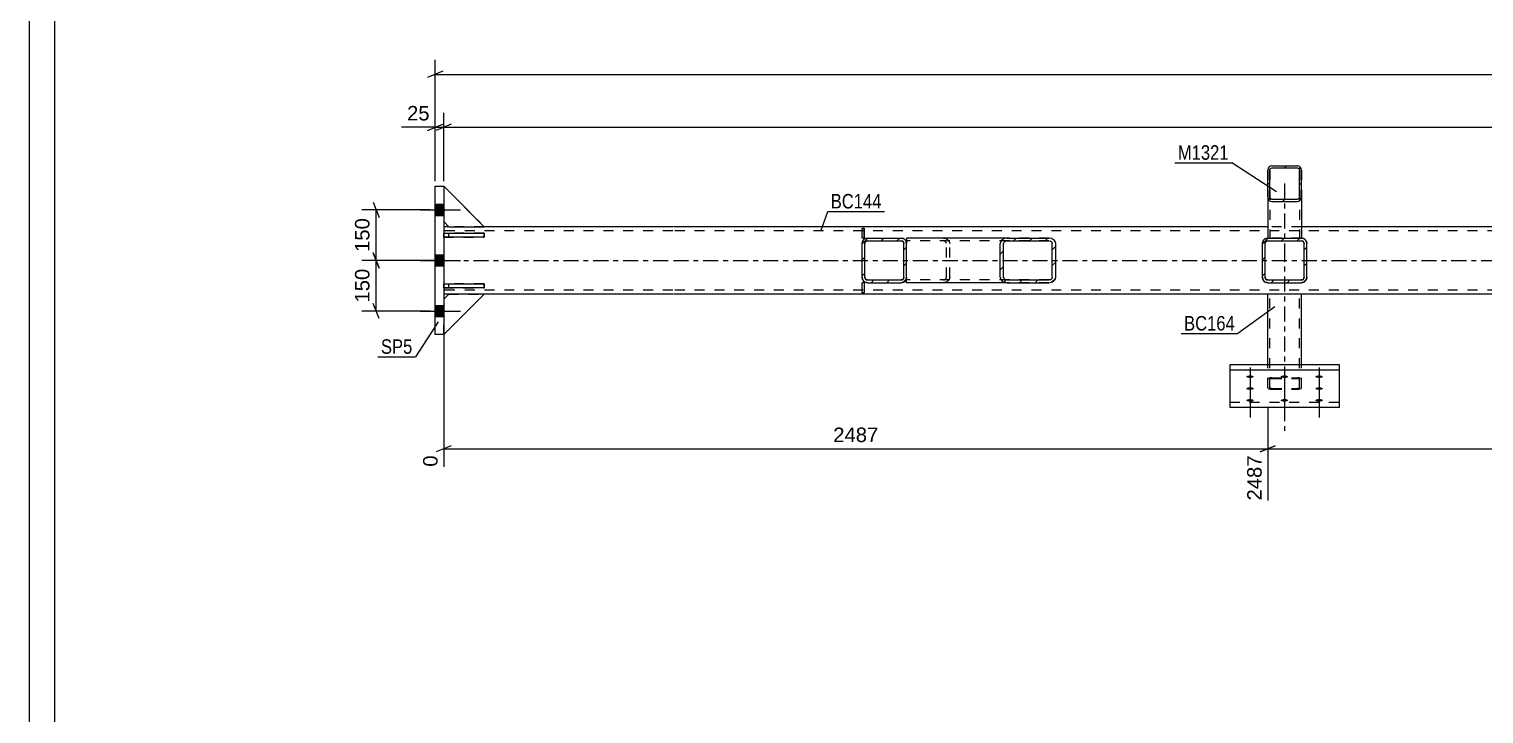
# Model space of a CAD drawing. Header units: millimetres. Extents: x -106 to 1083, y -547 to 294.
# Drawn here: x -106 to 181.8, y -392.5 to -257.1 of the extents above; entities that cross this region are included whole.
import ezdxf

# ---------------------------------------------------------------- set-up
doc = ezdxf.new("R2010")
doc.units = ezdxf.units.MM
doc.linetypes.add('DXK_LINE_DOT2', pattern=[3.9198, 1.9599, -1.9599])
doc.linetypes.add('DXK_LINE_DOT3', pattern=[5.9187, 2.979, -0.9799, 0.9799, -0.9799])
doc.styles.add('Arial', font='ARIAL.TTF', dxfattribs={"height": 0.2})
doc.styles.add('Arial Narrow', font='ARIALN.TTF', dxfattribs={"height": 0.2})

# ---------------------------------------------------------------- blocks, each defined once
blk = doc.blocks.new('Unknown-761556658-1163')
at = {"color": 5, "linetype": 'Continuous'}
for p, q in [((-106, 294.38), (-106, -546.62)), ((-101, 289.38), (-101, -541.62))]:
    blk.add_line(p, q, dxfattribs=at)
blk = doc.blocks.new('Bolt-761556658-5633 - 5484')
at = {"linetype": 'Continuous'}
for points in [[(-24, -293.97), (-24, -291.77), (-25.67, -291.77), (-25.67, -293.97)], [(-24, -293.97), (-24, -291.77), (-25.67, -291.77), (-25.67, -293.97)], [(-24, -293.97), (-24, -291.77), (-25.67, -291.77), (-25.67, -293.97)], [(-24, -293.97), (-24, -291.77), (-25.67, -291.77), (-25.67, -293.97)], [(-24, -303.97), (-24, -301.77), (-25.67, -301.77), (-25.67, -303.97)], [(-24, -303.97), (-24, -301.77), (-25.67, -301.77), (-25.67, -303.97)], [(-24, -313.97), (-24, -311.77), (-25.67, -311.77), (-25.67, -313.97)], [(-24, -313.97), (-24, -311.77), (-25.67, -311.77), (-25.67, -313.97)], [(-24, -313.97), (-24, -311.77), (-25.67, -311.77), (-25.67, -313.97)], [(-24, -313.97), (-24, -311.77), (-25.67, -311.77), (-25.67, -313.97)]]:
    blk.add_hatch(color=1, dxfattribs=at).paths.add_polyline_path(points)
at = {"color": 1, "linetype": 'Continuous'}
for p, q in [((-28.6, -292.87), (-20.67, -292.87)), ((-28.6, -292.87), (-20.67, -292.87)), ((-28.6, -292.87), (-20.67, -292.87)), ((-28.6, -292.87), (-20.67, -292.87)), ((-25.67, -291.77), (-24, -291.77)), ((-25.67, -291.77), (-24, -291.77)), ((-25.67, -291.77), (-24, -291.77)), ((-25.67, -291.77), (-24, -291.77)), ((-25.67, -293.97), (-24, -293.97)), ((-25.67, -293.97), (-24, -293.97)), ((-25.67, -293.97), (-24, -293.97)), ((-25.67, -293.97), (-24, -293.97)), ((-25.67, -301.77), (-24, -301.77)), ((-25.67, -301.77), (-24, -301.77)), ((-28.6, -302.87), (-20.67, -302.87)), ((-28.6, -302.87), (-20.67, -302.87)), ((-25.67, -303.97), (-24, -303.97)), ((-25.67, -303.97), (-24, -303.97)), ((-28.6, -312.87), (-20.67, -312.87)), ((-28.6, -312.87), (-20.67, -312.87)), ((-28.6, -312.87), (-20.67, -312.87)), ((-28.6, -312.87), (-20.67, -312.87)), ((-25.67, -311.77), (-24, -311.77)), ((-25.67, -311.77), (-24, -311.77)), ((-25.67, -311.77), (-24, -311.77)), ((-25.67, -311.77), (-24, -311.77)), ((-25.67, -313.97), (-24, -313.97)), ((-25.67, -313.97), (-24, -313.97)), ((-25.67, -313.97), (-24, -313.97)), ((-25.67, -313.97), (-24, -313.97))]:
    blk.add_line(p, q, dxfattribs=at)
blk = doc.blocks.new('Part-761556658-5488 - 5484')
at = {"color": 2, "linetype": 'Continuous'}
for p, q in [((-16, -296.2), (-24, -288.2)), ((-24, -295.2), (-23, -296.2)), ((-23, -296.2), (-16, -296.2))]:
    blk.add_line(p, q, dxfattribs=at)
at = {"color": 7, "linetype": 'DXK_LINE_DOT2'}
blk.add_line((-24, -288.2), (-24, -295.2), dxfattribs=at)
blk = doc.blocks.new('Part-761556658-5491 - 5484')
at = {"color": 7, "linetype": 'DXK_LINE_DOT2'}
for p, q in [((-16, -296.2), (-24, -288.2)), ((-24, -288.2), (-24, -295.2)), ((-24, -295.2), (-23, -296.2)), ((-23, -296.2), (-16, -296.2))]:
    blk.add_line(p, q, dxfattribs=at)
blk = doc.blocks.new('Bolt-761556658-5675 - 5484')
at = {"linetype": 'Continuous'}
for points in [[(135.5, -325.6), (135.66, -325.61), (135.8, -325.63), (135.94, -325.65), (136.05, -325.69), (136.14, -325.73), (136.2, -325.78), (136.23, -325.83), (136.23, -325.88), (136.2, -325.93), (136.14, -325.98), (136.05, -326.02), (135.94, -326.06), (135.8, -326.08), (135.66, -326.1), (135.5, -326.11), (135.35, -326.1), (135.21, -326.08), (135.07, -326.06), (134.96, -326.02), (134.87, -325.98), (134.81, -325.93), (134.78, -325.88), (134.78, -325.83), (134.81, -325.78), (134.87, -325.73), (134.96, -325.69), (135.07, -325.65), (135.21, -325.63), (135.35, -325.61)], [(135.5, -327.95), (135.66, -327.96), (135.8, -327.97), (135.94, -328), (136.05, -328.04), (136.14, -328.08), (136.2, -328.13), (136.23, -328.18), (136.23, -328.23), (136.2, -328.28), (136.14, -328.33), (136.05, -328.37), (135.94, -328.41), (135.8, -328.43), (135.66, -328.45), (135.5, -328.45), (135.35, -328.45), (135.21, -328.43), (135.07, -328.41), (134.96, -328.37), (134.87, -328.33), (134.81, -328.28), (134.78, -328.23), (134.78, -328.18), (134.81, -328.13), (134.87, -328.08), (134.96, -328.04), (135.07, -328), (135.21, -327.97), (135.35, -327.96)], [(142.3, -325.6), (142.46, -325.61), (142.6, -325.63), (142.74, -325.65), (142.85, -325.69), (142.94, -325.73), (143, -325.78), (143.03, -325.83), (143.03, -325.88), (143, -325.93), (142.94, -325.98), (142.85, -326.02), (142.74, -326.06), (142.6, -326.08), (142.46, -326.1), (142.3, -326.11), (142.15, -326.1), (142.01, -326.08), (141.87, -326.06), (141.76, -326.02), (141.67, -325.98), (141.61, -325.93), (141.58, -325.88), (141.58, -325.83), (141.61, -325.78), (141.67, -325.73), (141.76, -325.69), (141.87, -325.65), (142.01, -325.63), (142.15, -325.61)], [(149.17, -325.6), (149.32, -325.61), (149.47, -325.63), (149.6, -325.65), (149.72, -325.69), (149.81, -325.73), (149.87, -325.78), (149.9, -325.83), (149.9, -325.88), (149.87, -325.93), (149.81, -325.98), (149.72, -326.02), (149.6, -326.06), (149.47, -326.08), (149.32, -326.1), (149.17, -326.11), (149.02, -326.1), (148.87, -326.08), (148.74, -326.06), (148.63, -326.02), (148.54, -325.98), (148.47, -325.93), (148.44, -325.88), (148.44, -325.83), (148.47, -325.78), (148.54, -325.73), (148.63, -325.69), (148.74, -325.65), (148.87, -325.63), (149.02, -325.61)], [(149.17, -327.95), (149.32, -327.96), (149.47, -327.97), (149.6, -328), (149.72, -328.04), (149.81, -328.08), (149.87, -328.13), (149.9, -328.18), (149.9, -328.23), (149.87, -328.28), (149.81, -328.33), (149.72, -328.37), (149.6, -328.41), (149.47, -328.43), (149.32, -328.45), (149.17, -328.45), (149.02, -328.45), (148.87, -328.43), (148.74, -328.41), (148.63, -328.37), (148.54, -328.33), (148.47, -328.28), (148.44, -328.23), (148.44, -328.18), (148.47, -328.13), (148.54, -328.08), (148.63, -328.04), (148.74, -328), (148.87, -327.97), (149.02, -327.96)], [(135.5, -330.28), (135.66, -330.28), (135.8, -330.3), (135.94, -330.33), (136.05, -330.36), (136.14, -330.4), (136.2, -330.45), (136.23, -330.5), (136.23, -330.56), (136.2, -330.61), (136.14, -330.65), (136.05, -330.7), (135.94, -330.73), (135.8, -330.76), (135.66, -330.77), (135.5, -330.78), (135.35, -330.77), (135.21, -330.76), (135.07, -330.73), (134.96, -330.7), (134.87, -330.65), (134.81, -330.61), (134.78, -330.56), (134.78, -330.5), (134.81, -330.45), (134.87, -330.4), (134.96, -330.36), (135.07, -330.33), (135.21, -330.3), (135.35, -330.28)], [(142.3, -330.28), (142.46, -330.28), (142.6, -330.3), (142.74, -330.33), (142.85, -330.36), (142.94, -330.4), (143, -330.45), (143.03, -330.5), (143.03, -330.56), (143, -330.61), (142.94, -330.65), (142.85, -330.7), (142.74, -330.73), (142.6, -330.76), (142.46, -330.77), (142.3, -330.78), (142.15, -330.77), (142.01, -330.76), (141.87, -330.73), (141.76, -330.7), (141.67, -330.65), (141.61, -330.61), (141.58, -330.56), (141.58, -330.5), (141.61, -330.45), (141.67, -330.4), (141.76, -330.36), (141.87, -330.33), (142.01, -330.3), (142.15, -330.28)], [(149.17, -330.28), (149.32, -330.28), (149.47, -330.3), (149.6, -330.33), (149.72, -330.36), (149.81, -330.4), (149.87, -330.45), (149.9, -330.5), (149.9, -330.56), (149.87, -330.61), (149.81, -330.65), (149.72, -330.7), (149.6, -330.73), (149.47, -330.76), (149.32, -330.77), (149.17, -330.78), (149.02, -330.77), (148.87, -330.76), (148.74, -330.73), (148.63, -330.7), (148.54, -330.65), (148.47, -330.61), (148.44, -330.56), (148.44, -330.5), (148.47, -330.45), (148.54, -330.4), (148.63, -330.36), (148.74, -330.33), (148.87, -330.3), (149.02, -330.28)]]:
    blk.add_hatch(color=1, dxfattribs=at).paths.add_polyline_path(points)
at = {"color": 1, "linetype": 'Continuous'}
for p, q in [((135.5, -324.04), (135.5, -329.24)), ((142.3, -324.04), (142.3, -329.24)), ((149.17, -324.04), (149.17, -329.24)), ((135.5, -326.39), (135.5, -331.59)), ((149.17, -326.39), (149.17, -331.59)), ((135.5, -328.71), (135.5, -333.91)), ((142.3, -328.71), (142.3, -333.91)), ((149.17, -328.71), (149.17, -333.91))]:
    blk.add_line(p, q, dxfattribs=at)
blk = doc.blocks.new('Part-761556658-5558 - 5484')
at = {"color": 2, "linetype": 'Continuous'}
for p, q in [((-23, -296.2), (-24, -296.2)), ((21.33, -296.2), (-16, -296.2)), ((139, -296.2), (21.43, -296.2)), ((376.51, -296.2), (145.67, -296.2)), ((-23, -309.54), (-24, -309.54)), ((21.33, -309.54), (-16, -309.54)), ((936.84, -309.54), (21.43, -309.54))]:
    blk.add_line(p, q, dxfattribs=at)
at = {"color": 7, "linetype": 'DXK_LINE_DOT2'}
for p, q in [((-24, -296.2), (-24, -309.54)), ((-16, -296.2), (-23, -296.2)), ((145.67, -296.2), (139, -296.2)), ((21.33, -297), (-24, -297)), ((944.84, -297), (21.43, -297)), ((21.33, -308.74), (-24, -308.74)), ((-16, -309.54), (-23, -309.54)), ((944.84, -308.74), (21.43, -308.74))]:
    blk.add_line(p, q, dxfattribs=at)
at = {"color": 7, "linetype": 'DXK_LINE_DOT3'}
for p, q in [((-24, -302.87), (21.33, -302.87)), ((21.43, -302.87), (944.84, -302.87))]:
    blk.add_line(p, q, dxfattribs=at)
blk = doc.blocks.new('Part-761556658-5494 - 5484')
at = {"color": 7, "linetype": 'DXK_LINE_DOT2'}
for p, q in [((-16, -296.2), (-24, -288.2)), ((-24, -288.2), (-24, -295.2)), ((-24, -295.2), (-23, -296.2)), ((-23, -296.2), (-16, -296.2))]:
    blk.add_line(p, q, dxfattribs=at)
blk = doc.blocks.new('Part-761556658-5561 - 5484')
at = {"color": 2, "linetype": 'Continuous'}
for p, q in [((-24, -297.47), (-16, -297.47)), ((-24, -298.27), (-24, -297.47)), ((-16, -298.27), (-24, -298.27)), ((-16, -297.47), (-16, -298.27))]:
    blk.add_line(p, q, dxfattribs=at)
at = {"color": 7, "linetype": 'DXK_LINE_DOT2'}
blk.add_line((-23, -298.27), (-23, -297.47), dxfattribs=at)
blk = doc.blocks.new('Part-761556658-5497 - 5484')
at = {"color": 2, "linetype": 'Continuous'}
for p, q in [((-24, -310.54), (-23, -309.54)), ((-16, -309.54), (-24, -317.54)), ((-16, -309.54), (-23, -309.54))]:
    blk.add_line(p, q, dxfattribs=at)
at = {"color": 7, "linetype": 'DXK_LINE_DOT2'}
blk.add_line((-24, -317.54), (-24, -310.54), dxfattribs=at)
blk = doc.blocks.new('Part-761556658-5508 - 5484')
at = {"color": 7, "linetype": 'DXK_LINE_DOT3'}
blk.add_line((142.34, -300.14), (142.34, -336.59), dxfattribs=at)
at = {"color": 2, "linetype": 'Continuous'}
for p, q in [((139, -323.48), (139, -309.54)), ((145.67, -323.48), (145.67, -309.54))]:
    blk.add_line(p, q, dxfattribs=at)
at = {"color": 7, "linetype": 'DXK_LINE_DOT2'}
for p, q in [((145.67, -309.54), (139, -309.54)), ((139.4, -328.06), (139.4, -309.54)), ((145.27, -328.06), (145.27, -309.54)), ((139, -328.06), (139, -323.48)), ((145.67, -328.06), (145.67, -323.48)), ((139.07, -326.22), (139, -326.32)), ((139.24, -326.13), (139.07, -326.22)), ((139.5, -326.07), (139.24, -326.13)), ((139.4, -326.32), (139.44, -326.27)), ((139.44, -326.27), (139.52, -326.23)), ((139.8, -326.05), (139.5, -326.07)), ((139.52, -326.23), (139.65, -326.2)), ((139.65, -326.2), (139.8, -326.19)), ((139.8, -326.05), (144.87, -326.05)), ((139.8, -326.19), (144.87, -326.19)), ((145.18, -326.07), (144.87, -326.05)), ((144.87, -326.19), (145.02, -326.2)), ((145.02, -326.2), (145.15, -326.23)), ((145.15, -326.23), (145.24, -326.27)), ((145.44, -326.13), (145.18, -326.07)), ((145.24, -326.27), (145.27, -326.32)), ((145.61, -326.22), (145.44, -326.13)), ((145.67, -326.32), (145.61, -326.22)), ((139, -328.06), (139.07, -328.16)), ((139.07, -328.16), (139.24, -328.25)), ((139.24, -328.25), (139.5, -328.31)), ((139.44, -328.11), (139.4, -328.06)), ((139.52, -328.15), (139.44, -328.11)), ((139.5, -328.31), (139.8, -328.33)), ((139.65, -328.18), (139.52, -328.15)), ((139.8, -328.19), (139.65, -328.18)), ((139.8, -328.19), (144.87, -328.19)), ((139.8, -328.33), (144.87, -328.33)), ((145.02, -328.18), (144.87, -328.19)), ((144.87, -328.33), (145.18, -328.31)), ((145.15, -328.15), (145.02, -328.18)), ((145.24, -328.11), (145.15, -328.15)), ((145.18, -328.31), (145.44, -328.25)), ((145.27, -328.06), (145.24, -328.11)), ((145.44, -328.25), (145.61, -328.16)), ((145.61, -328.16), (145.67, -328.06))]:
    blk.add_line(p, q, dxfattribs=at)
blk = doc.blocks.new('Part-761556658-5653 - 5484')
at = {"linetype": 'Continuous'}
h = blk.add_hatch(dxfattribs=at)
h.set_pattern_fill('', scale=0.7, style=0, pattern_type=0)
h.set_pattern_definition([(45, (66.9087, -307.1879), (-1.57154, 1.57154), [])])
h.paths.add_polyline_path([(66.5, -307.27), (66.91, -307.19), (67.25, -306.96), (67.49, -306.61), (67.57, -306.2), (67.57, -299.54), (67.49, -299.13), (67.25, -298.78), (66.91, -298.55), (66.5, -298.47), (59.83, -298.47), (59.43, -298.55), (59.08, -298.78), (58.85, -299.13), (58.77, -299.54), (58.77, -306.2), (58.85, -306.61), (59.08, -306.96), (59.43, -307.19), (59.83, -307.27)])
h.paths.add_polyline_path([(59.63, -306.7), (59.46, -306.58), (59.34, -306.41), (59.3, -306.2), (59.3, -299.54), (59.34, -299.33), (59.46, -299.16), (59.63, -299.04), (59.83, -299), (66.5, -299), (66.7, -299.04), (66.88, -299.16), (66.99, -299.33), (67.03, -299.54), (67.03, -306.2), (66.99, -306.41), (66.88, -306.58), (66.7, -306.7), (66.5, -306.74), (59.83, -306.74)])
at = {"color": 7, "linetype": 'DXK_LINE_DOT2'}
for p, q in [((58.77, -299.54), (58.85, -299.13)), ((59.43, -298.55), (59.83, -298.47)), ((59.83, -299), (59.63, -299.04)), ((59.83, -298.47), (66.5, -298.47)), ((59.83, -299), (66.5, -299)), ((66.5, -298.47), (66.91, -298.55)), ((66.7, -299.04), (66.5, -299)), ((67.49, -299.13), (67.57, -299.54)), ((58.77, -306.2), (58.77, -299.54)), ((59.34, -299.33), (59.3, -299.54)), ((59.3, -306.2), (59.3, -299.54)), ((67.03, -299.54), (66.99, -299.33)), ((67.03, -306.2), (67.03, -299.54)), ((67.57, -306.2), (67.57, -299.54)), ((58.85, -306.61), (58.77, -306.2)), ((59.3, -306.2), (59.34, -306.41)), ((59.83, -307.27), (59.43, -307.19)), ((59.63, -306.7), (59.83, -306.74)), ((59.83, -306.74), (66.5, -306.74)), ((59.83, -307.27), (66.5, -307.27)), ((66.5, -306.74), (66.7, -306.7)), ((66.91, -307.19), (66.5, -307.27)), ((66.99, -306.41), (67.03, -306.2)), ((67.57, -306.2), (67.49, -306.61))]:
    blk.add_line(p, q, dxfattribs=at)
at = {"color": 2, "linetype": 'Continuous'}
for p, q in [((58.85, -299.13), (58.77, -299.54)), ((59.83, -298.47), (59.43, -298.55)), ((59.63, -299.04), (59.83, -299)), ((59.83, -298.47), (66.5, -298.47)), ((59.83, -299), (66.5, -299)), ((66.91, -298.55), (66.5, -298.47)), ((66.5, -299), (66.7, -299.04)), ((67.57, -299.54), (67.49, -299.13)), ((58.77, -306.2), (58.77, -299.54)), ((59.3, -299.54), (59.34, -299.33)), ((59.3, -306.2), (59.3, -299.54)), ((66.99, -299.33), (67.03, -299.54)), ((67.03, -306.2), (67.03, -299.54)), ((67.57, -306.2), (67.57, -299.54)), ((58.77, -306.2), (58.85, -306.61)), ((59.34, -306.41), (59.3, -306.2)), ((59.43, -307.19), (59.83, -307.27)), ((59.83, -306.74), (59.63, -306.7)), ((59.83, -306.74), (66.5, -306.74)), ((59.83, -307.27), (66.5, -307.27)), ((66.7, -306.7), (66.5, -306.74)), ((66.5, -307.27), (66.91, -307.19)), ((67.03, -306.2), (66.99, -306.41)), ((67.49, -306.61), (67.57, -306.2))]:
    blk.add_line(p, q, dxfattribs=at)
at = {"color": 7, "linetype": 'DXK_LINE_DOT2'}
for centre, radius, start, end in [((59.83, -299.54), 1.07, 112.5, 157.5), ((59.83, -299.54), 0.533, 112.5, 157.5), ((66.5, -299.54), 0.533, 22.5, 67.5), ((66.5, -299.54), 1.07, 22.5, 67.5), ((59.83, -306.2), 1.07, 202.5, 247.5), ((59.83, -306.2), 0.533, 202.5, 247.5), ((66.5, -306.2), 0.533, 292.5, 337.5), ((66.5, -306.2), 1.07, 292.5, 337.5)]:
    blk.add_arc(centre, radius, start, end, dxfattribs=at)
at = {"color": 2, "linetype": 'Continuous'}
for centre, radius, start, end in [((59.83, -299.54), 1.07, 112.5, 157.5), ((59.83, -299.54), 0.533, 112.5, 157.5), ((66.5, -299.54), 0.533, 22.5, 67.5), ((66.5, -299.54), 1.07, 22.5, 67.5), ((59.83, -306.2), 1.07, 202.5, 247.5), ((59.83, -306.2), 0.533, 202.5, 247.5), ((66.5, -306.2), 0.533, 292.5, 337.5), ((66.5, -306.2), 1.07, 292.5, 337.5)]:
    blk.add_arc(centre, radius, start, end, dxfattribs=at)
blk = doc.blocks.new('Part-761556658-5500 - 5484')
at = {"color": 7, "linetype": 'DXK_LINE_DOT2'}
for p, q in [((-24, -310.54), (-23, -309.54)), ((-16, -309.54), (-24, -317.54)), ((-24, -317.54), (-24, -310.54)), ((-23, -309.54), (-16, -309.54))]:
    blk.add_line(p, q, dxfattribs=at)
blk = doc.blocks.new('Part-761556658-5631 - 5484')
at = {"linetype": 'Continuous'}
h = blk.add_hatch(dxfattribs=at)
h.set_pattern_fill('', scale=0.7, style=0, pattern_type=0)
h.set_pattern_definition([(45, (96.237, -307.1879), (-1.57154, 1.57154), [])])
h.paths.add_polyline_path([(95.73, -307.27), (96.24, -307.19), (96.67, -306.96), (96.96, -306.61), (97.06, -306.2), (97.06, -299.54), (96.96, -299.13), (96.67, -298.78), (96.24, -298.55), (95.73, -298.47), (87.42, -298.47), (86.91, -298.55), (86.48, -298.78), (86.19, -299.13), (86.09, -299.54), (86.09, -306.2), (86.19, -306.61), (86.48, -306.96), (86.91, -307.19), (87.42, -307.27)])
h.paths.add_polyline_path([(87.16, -306.7), (86.95, -306.58), (86.8, -306.41), (86.75, -306.2), (86.75, -299.54), (86.8, -299.33), (86.95, -299.16), (87.16, -299.04), (87.42, -299), (95.73, -299), (95.98, -299.04), (96.2, -299.16), (96.34, -299.33), (96.39, -299.54), (96.39, -306.2), (96.34, -306.41), (96.2, -306.58), (95.98, -306.7), (95.73, -306.74), (87.42, -306.74)])
at = {"color": 2, "linetype": 'Continuous'}
for p, q in [((67.57, -298.47), (67.57, -299.54)), ((87.42, -298.47), (67.57, -298.47)), ((86.19, -299.13), (86.09, -299.54)), ((87.42, -298.47), (86.91, -298.55)), ((87.16, -299.04), (87.42, -299)), ((87.42, -298.47), (95.73, -298.47)), ((87.42, -299), (95.73, -299)), ((96.24, -298.55), (95.73, -298.47)), ((95.73, -299), (95.98, -299.04)), ((97.06, -299.54), (96.96, -299.13)), ((86.09, -306.2), (86.09, -299.54)), ((86.75, -299.54), (86.8, -299.33)), ((86.75, -306.2), (86.75, -299.54)), ((96.34, -299.33), (96.39, -299.54)), ((96.39, -306.2), (96.39, -299.54)), ((97.06, -306.2), (97.06, -299.54)), ((67.57, -307.27), (67.57, -306.2)), ((87.42, -307.27), (67.57, -307.27)), ((86.09, -306.2), (86.19, -306.61)), ((86.8, -306.41), (86.75, -306.2)), ((86.91, -307.19), (87.42, -307.27)), ((87.42, -306.74), (87.16, -306.7)), ((87.42, -306.74), (95.73, -306.74)), ((87.42, -307.27), (95.73, -307.27)), ((95.98, -306.7), (95.73, -306.74)), ((95.73, -307.27), (96.24, -307.19)), ((96.39, -306.2), (96.34, -306.41)), ((96.96, -306.61), (97.06, -306.2))]:
    blk.add_line(p, q, dxfattribs=at)
at = {"color": 7, "linetype": 'DXK_LINE_DOT2'}
for p, q in [((67.57, -298.47), (67.57, -299)), ((95.73, -299), (67.57, -299)), ((74.77, -298.47), (75.28, -298.55)), ((75.02, -299.04), (74.77, -299)), ((76, -299.13), (76.1, -299.54)), ((95.73, -298.47), (87.42, -298.47)), ((67.57, -306.2), (67.57, -299.54)), ((75.43, -299.54), (75.38, -299.33)), ((75.43, -306.2), (75.43, -299.54)), ((76.1, -306.2), (76.1, -299.54)), ((95.73, -306.74), (67.57, -306.74)), ((74.77, -306.74), (75.02, -306.7)), ((75.28, -307.19), (74.77, -307.27)), ((75.38, -306.41), (75.43, -306.2)), ((76.1, -306.2), (76, -306.61)), ((95.73, -307.27), (87.42, -307.27))]:
    blk.add_line(p, q, dxfattribs=at)
for centre, radius, start, end in [((74.85, -299.63), 0.615, 29.2511, 73.2822), ((74.92, -299.73), 1.23, 29.2511, 73.2822), ((74.85, -306.11), 0.615, 286.7178, 330.7489), ((74.92, -306.01), 1.23, 286.7178, 330.7489)]:
    blk.add_arc(centre, radius, start, end, dxfattribs=at)
at = {"color": 2, "linetype": 'Continuous'}
for centre, radius, start, end in [((87.26, -299.73), 1.23, 106.7178, 150.7489), ((87.34, -299.63), 0.615, 106.7178, 150.7489), ((95.81, -299.63), 0.615, 29.2511, 73.2822), ((95.88, -299.73), 1.23, 29.2511, 73.2822), ((87.26, -306.01), 1.23, 209.2511, 253.2822), ((87.34, -306.11), 0.615, 209.2511, 253.2822), ((95.81, -306.11), 0.615, 286.7178, 330.7489), ((95.88, -306.01), 1.23, 286.7178, 330.7489)]:
    blk.add_arc(centre, radius, start, end, dxfattribs=at)
blk = doc.blocks.new('Part-761556658-5503 - 5484')
at = {"color": 7, "linetype": 'DXK_LINE_DOT2'}
for p, q in [((-24, -310.54), (-23, -309.54)), ((-16, -309.54), (-24, -317.54)), ((-24, -317.54), (-24, -310.54)), ((-23, -309.54), (-16, -309.54))]:
    blk.add_line(p, q, dxfattribs=at)
blk = doc.blocks.new('Part-761556658-5513 - 5484')
at = {"linetype": 'Continuous'}
h = blk.add_hatch(dxfattribs=at)
h.set_pattern_fill('', scale=0.7, style=0, pattern_type=0)
h.set_pattern_definition([(45, (145.1777, -291.14), (-1.57154, 1.57154), [])])
h.paths.add_polyline_path([(144.87, -291.2), (145.18, -291.14), (145.44, -290.96), (145.61, -290.68), (145.67, -290.36), (145.67, -285.02), (145.61, -284.69), (145.44, -284.42), (145.18, -284.24), (144.87, -284.17), (139.8, -284.17), (139.5, -284.24), (139.24, -284.42), (139.07, -284.69), (139, -285.02), (139, -290.36), (139.07, -290.68), (139.24, -290.96), (139.5, -291.14), (139.8, -291.2)])
h.paths.add_polyline_path([(139.65, -290.75), (139.52, -290.66), (139.44, -290.52), (139.4, -290.36), (139.4, -285.02), (139.44, -284.86), (139.52, -284.72), (139.65, -284.63), (139.8, -284.59), (144.87, -284.59), (145.02, -284.63), (145.15, -284.72), (145.24, -284.86), (145.27, -285.02), (145.27, -290.36), (145.24, -290.52), (145.15, -290.66), (145.02, -290.75), (144.87, -290.78), (139.8, -290.78)])
at = {"color": 2, "linetype": 'Continuous'}
for p, q in [((139.07, -284.69), (139, -285.02)), ((139.4, -285.02), (139.44, -284.86)), ((139.44, -284.86), (139.52, -284.72)), ((139.8, -284.17), (139.5, -284.24)), ((139.52, -284.72), (139.65, -284.63)), ((139.65, -284.63), (139.8, -284.59)), ((139.8, -284.17), (144.87, -284.17)), ((139.8, -284.59), (144.87, -284.59)), ((145.18, -284.24), (144.87, -284.17)), ((144.87, -284.59), (145.02, -284.63)), ((145.02, -284.63), (145.15, -284.72)), ((145.15, -284.72), (145.24, -284.86)), ((145.24, -284.86), (145.27, -285.02)), ((145.67, -285.02), (145.61, -284.69)), ((139, -290.36), (139, -285.02)), ((139.4, -290.36), (139.4, -285.02)), ((145.27, -290.36), (145.27, -285.02)), ((145.67, -290.36), (145.67, -285.02)), ((139, -290.36), (139, -298.47)), ((139, -290.36), (139.07, -290.68)), ((139.44, -290.52), (139.4, -290.36)), ((139.52, -290.66), (139.44, -290.52)), ((145.24, -290.52), (145.15, -290.66)), ((145.27, -290.36), (145.24, -290.52)), ((145.61, -290.68), (145.67, -290.36)), ((145.67, -290.36), (145.67, -298.47)), ((139.5, -291.14), (139.8, -291.2)), ((139.65, -290.75), (139.52, -290.66)), ((139.8, -290.78), (139.65, -290.75)), ((139.8, -290.78), (144.87, -290.78)), ((139.8, -291.2), (144.87, -291.2)), ((145.02, -290.75), (144.87, -290.78)), ((144.87, -291.2), (145.18, -291.14)), ((145.15, -290.66), (145.02, -290.75))]:
    blk.add_line(p, q, dxfattribs=at)
at = {"color": 7, "linetype": 'DXK_LINE_DOT2'}
for p, q in [((139, -285.02), (139, -290.36)), ((139.4, -285.02), (139.4, -298.47)), ((145.27, -285.02), (145.27, -298.47)), ((145.67, -285.02), (145.67, -290.36)), ((145.67, -296.2), (139, -296.2)), ((145.67, -298.47), (139, -298.47))]:
    blk.add_line(p, q, dxfattribs=at)
at = {"color": 7, "linetype": 'DXK_LINE_DOT3'}
blk.add_line((142.34, -287.69), (142.34, -301.65), dxfattribs=at)
at = {"color": 2, "linetype": 'Continuous'}
for centre, start, end in [((139.83, -284.99), 114.0542, 158.9968), ((144.84, -284.99), 21.0032, 65.9458), ((139.83, -290.39), 201.0032, 245.9458), ((144.84, -290.39), 294.0542, 338.9968)]:
    blk.add_arc(centre, 0.823, start, end, dxfattribs=at)
blk = doc.blocks.new('Part-761556658-5523 - 5484')
at = {"linetype": 'Continuous'}
h = blk.add_hatch(dxfattribs=at)
h.set_pattern_fill('', scale=0.7, style=0, pattern_type=0)
h.set_pattern_definition([(45, (146.0797, -307.1879), (-1.57154, 1.57154), [])])
h.paths.add_polyline_path([(145.67, -307.27), (146.08, -307.19), (146.43, -306.96), (146.66, -306.61), (146.74, -306.2), (146.74, -299.54), (146.66, -299.13), (146.43, -298.78), (146.08, -298.55), (145.67, -298.47), (139, -298.47), (138.6, -298.55), (138.25, -298.78), (138.02, -299.13), (137.94, -299.54), (137.94, -306.2), (138.02, -306.61), (138.25, -306.96), (138.6, -307.19), (139, -307.27)])
h.paths.add_polyline_path([(138.8, -306.7), (138.63, -306.58), (138.51, -306.41), (138.47, -306.2), (138.47, -299.54), (138.51, -299.33), (138.63, -299.16), (138.8, -299.04), (139, -299), (145.67, -299), (145.88, -299.04), (146.05, -299.16), (146.16, -299.33), (146.2, -299.54), (146.2, -306.2), (146.16, -306.41), (146.05, -306.58), (145.88, -306.7), (145.67, -306.74), (139, -306.74)])
at = {"color": 7, "linetype": 'DXK_LINE_DOT2'}
for p, q in [((137.94, -299.54), (138.02, -299.13)), ((138.6, -298.55), (139, -298.47)), ((139, -299), (138.8, -299.04)), ((139, -298.47), (145.67, -298.47)), ((139, -299), (145.67, -299)), ((145.67, -298.47), (146.08, -298.55)), ((145.88, -299.04), (145.67, -299)), ((146.66, -299.13), (146.74, -299.54)), ((137.94, -306.2), (137.94, -299.54)), ((138.51, -299.33), (138.47, -299.54)), ((138.47, -306.2), (138.47, -299.54)), ((146.2, -299.54), (146.16, -299.33)), ((146.2, -306.2), (146.2, -299.54)), ((146.74, -306.2), (146.74, -299.54)), ((138.02, -306.61), (137.94, -306.2)), ((138.47, -306.2), (138.51, -306.41)), ((139, -307.27), (138.6, -307.19)), ((138.8, -306.7), (139, -306.74)), ((139, -306.74), (145.67, -306.74)), ((139, -307.27), (145.67, -307.27)), ((145.67, -306.74), (145.88, -306.7)), ((146.08, -307.19), (145.67, -307.27)), ((146.16, -306.41), (146.2, -306.2)), ((146.74, -306.2), (146.66, -306.61))]:
    blk.add_line(p, q, dxfattribs=at)
at = {"color": 2, "linetype": 'Continuous'}
for p, q in [((138.02, -299.13), (137.94, -299.54)), ((139, -298.47), (138.6, -298.55)), ((138.8, -299.04), (139, -299)), ((139, -298.47), (145.67, -298.47)), ((139, -299), (145.67, -299)), ((146.08, -298.55), (145.67, -298.47)), ((145.67, -299), (145.88, -299.04)), ((146.74, -299.54), (146.66, -299.13)), ((137.94, -306.2), (137.94, -299.54)), ((138.47, -299.54), (138.51, -299.33)), ((138.47, -306.2), (138.47, -299.54)), ((146.16, -299.33), (146.2, -299.54)), ((146.2, -306.2), (146.2, -299.54)), ((146.74, -306.2), (146.74, -299.54)), ((137.94, -306.2), (138.02, -306.61)), ((138.51, -306.41), (138.47, -306.2)), ((138.6, -307.19), (139, -307.27)), ((139, -306.74), (138.8, -306.7)), ((139, -306.74), (145.67, -306.74)), ((139, -307.27), (145.67, -307.27)), ((145.88, -306.7), (145.67, -306.74)), ((145.67, -307.27), (146.08, -307.19)), ((146.2, -306.2), (146.16, -306.41)), ((146.66, -306.61), (146.74, -306.2))]:
    blk.add_line(p, q, dxfattribs=at)
at = {"color": 7, "linetype": 'DXK_LINE_DOT2'}
for centre, radius, start, end in [((139, -299.54), 1.07, 112.5, 157.5), ((139, -299.54), 0.533, 112.5, 157.5), ((145.67, -299.54), 0.533, 22.5, 67.5), ((145.67, -299.54), 1.07, 22.5, 67.5), ((139, -306.2), 1.07, 202.5, 247.5), ((139, -306.2), 0.533, 202.5, 247.5), ((145.67, -306.2), 0.533, 292.5, 337.5), ((145.67, -306.2), 1.07, 292.5, 337.5)]:
    blk.add_arc(centre, radius, start, end, dxfattribs=at)
at = {"color": 2, "linetype": 'Continuous'}
for centre, radius, start, end in [((139, -299.54), 1.07, 112.5, 157.5), ((139, -299.54), 0.533, 112.5, 157.5), ((145.67, -299.54), 0.533, 22.5, 67.5), ((145.67, -299.54), 1.07, 22.5, 67.5), ((139, -306.2), 1.07, 202.5, 247.5), ((139, -306.2), 0.533, 202.5, 247.5), ((145.67, -306.2), 0.533, 292.5, 337.5), ((145.67, -306.2), 1.07, 292.5, 337.5)]:
    blk.add_arc(centre, radius, start, end, dxfattribs=at)
blk = doc.blocks.new('Part-761556658-5640 - 5484')
at = {"color": 2, "linetype": 'Continuous'}
for p, q in [((58.77, -298.47), (58.77, -296.47)), ((58.77, -296.47), (59.17, -296.47)), ((59.17, -298.47), (58.77, -298.47)), ((59.17, -296.47), (59.17, -298.47)), ((59.17, -298.47), (59.17, -296.47))]:
    blk.add_line(p, q, dxfattribs=at)
at = {"color": 7, "linetype": 'DXK_LINE_DOT2'}
for p, q in [((58.77, -298.47), (58.77, -296.47)), ((59.17, -296.47), (59.17, -296.47)), ((59.17, -298.47), (59.17, -298.47))]:
    blk.add_line(p, q, dxfattribs=at)
blk = doc.blocks.new('Part-761556658-5529 - 5484')
at = {"color": 2, "linetype": 'Continuous'}
for p, q in [((153.17, -323.48), (131.5, -323.48)), ((131.5, -323.48), (131.5, -331.9)), ((131.5, -324.49), (153.17, -324.49)), ((153.17, -331.9), (153.17, -323.48)), ((131.5, -331.9), (153.17, -331.9))]:
    blk.add_line(p, q, dxfattribs=at)
at = {"color": 7, "linetype": 'DXK_LINE_DOT2'}
blk.add_line((131.5, -330.89), (153.17, -330.89), dxfattribs=at)
blk = doc.blocks.new('Part-761556658-5560 - 5484')
at = {"color": 2, "linetype": 'Continuous'}
for p, q in [((-24, -307.47), (-16, -307.47)), ((-24, -308.27), (-24, -307.47)), ((-16, -307.47), (-16, -308.27)), ((-16, -308.27), (-24, -308.27))]:
    blk.add_line(p, q, dxfattribs=at)
at = {"color": 7, "linetype": 'DXK_LINE_DOT2'}
blk.add_line((-23, -308.27), (-23, -307.47), dxfattribs=at)
blk = doc.blocks.new('Part-761556658-5570 - 5484')
at = {"color": 7, "linetype": 'DXK_LINE_DOT2'}
for p, q in [((-16, -307.47), (-24, -307.47)), ((-24, -307.47), (-24, -308.27)), ((-23, -308.27), (-23, -307.47)), ((-16, -308.27), (-16, -307.47)), ((-24, -308.27), (-16, -308.27))]:
    blk.add_line(p, q, dxfattribs=at)
blk = doc.blocks.new('Part-761556658-5571 - 5484')
at = {"color": 7, "linetype": 'DXK_LINE_DOT2'}
for p, q in [((-16, -297.47), (-24, -297.47)), ((-24, -297.47), (-24, -298.27)), ((-24, -298.27), (-16, -298.27)), ((-23, -298.27), (-23, -297.47)), ((-16, -298.27), (-16, -297.47))]:
    blk.add_line(p, q, dxfattribs=at)
blk = doc.blocks.new('Part-761556658-5595 - 5484')
at = {"color": 2, "linetype": 'Continuous'}
for p, q in [((-25.67, -288.2), (-24, -288.2)), ((-25.67, -317.54), (-25.67, -288.2)), ((-24, -288.2), (-24, -317.54)), ((-24, -317.54), (-25.67, -317.54))]:
    blk.add_line(p, q, dxfattribs=at)
blk = doc.blocks.new('Part-761556658-5637 - 5484')
at = {"color": 2, "linetype": 'Continuous'}
for p, q in [((58.77, -309.27), (58.77, -307.27)), ((59.17, -307.27), (58.77, -307.27)), ((59.17, -307.27), (59.17, -309.27)), ((59.17, -307.27), (59.17, -309.27)), ((59.17, -309.27), (58.77, -309.27))]:
    blk.add_line(p, q, dxfattribs=at)
at = {"color": 7, "linetype": 'DXK_LINE_DOT2'}
for p, q in [((58.77, -309.27), (58.77, -307.27)), ((59.17, -307.27), (59.17, -307.27)), ((59.17, -309.27), (59.17, -309.27))]:
    blk.add_line(p, q, dxfattribs=at)
blk = doc.blocks.new('StraightDimension-761556658-5684 - 5484')
at = {"color": 7, "linetype": 'Continuous'}
for p, q in [((-25.67, -287.2), (-25.67, -263.24)), ((-24.17, -265.49), (-27.17, -266.69)), ((-25.67, -266.09), (946.51, -266.09))]:
    blk.add_line(p, q, dxfattribs=at)
blk = doc.blocks.new('StraightDimension-761556658-5805 - 5484')
at = {"color": 7, "linetype": 'Continuous'}
for p, q in [((-24, -310.54), (-24, -343.65)), ((139, -331.89), (139, -350.33)), ((-22.5, -339.53), (-25.5, -340.73)), ((137.5, -340.73), (140.5, -339.53)), ((-24, -340.13), (139, -340.13))]:
    blk.add_line(p, q, dxfattribs=at)
at = {"color": 0}
blk.add_wipeout([(62.55, -339.38), (62.55, -335.18), (52.46, -335.18), (52.46, -339.38)], dxfattribs=at)
at = {"color": 0, "linetype": 'Continuous'}
for points in [[(-24.6, -340.83), (-28.8, -340.83), (-28.8, -344.25), (-24.6, -344.25)], [(138.4, -340.83), (134.2, -340.83), (134.2, -350.93), (138.4, -350.93)]]:
    blk.add_wipeout(points, dxfattribs=at)
at = {"color": 3, "style": 'Arial'}
blk.add_text('2487', height=2.865, dxfattribs=at).set_placement((53.06, -338.78))
at = {"color": 3, "linetype": 'Continuous', "style": 'Arial'}
for s, height, p in [('0', 2.87, (-25.2, -343.65)), ('2487', 2.865, (137.8, -350.33))]:
    blk.add_text(s, height=height, rotation=90.0002, dxfattribs=at).set_placement(p)
blk = doc.blocks.new('StraightDimension-761556658-5816 - 5484')
at = {"color": 7, "linetype": 'Continuous'}
for p, q in [((139, -331.89), (139, -350.33)), ((376.51, -331.89), (376.51, -350.33)), ((140.5, -339.53), (137.5, -340.73)), ((375.01, -340.73), (378.01, -339.53)), ((139, -340.13), (376.51, -340.13))]:
    blk.add_line(p, q, dxfattribs=at)
at = {"color": 0}
blk.add_wipeout([(262.8, -339.38), (262.8, -335.18), (252.71, -335.18), (252.71, -339.38)], dxfattribs=at)
at = {"color": 0, "linetype": 'Continuous'}
blk.add_wipeout([(375.91, -340.83), (371.71, -340.83), (371.71, -350.93), (375.91, -350.93)], dxfattribs=at)
at = {"color": 3, "style": 'Arial'}
blk.add_text('3563', height=2.865, dxfattribs=at).set_placement((253.31, -338.78))
at = {"color": 3, "linetype": 'Continuous', "style": 'Arial'}
blk.add_text('6049', height=2.865, rotation=90.0002, dxfattribs=at).set_placement((375.31, -350.33))
blk = doc.blocks.new('StraightDimension-761556658-22040 - 5484')
at = {"color": 7, "linetype": 'Continuous'}
for p, q in [((-26.67, -292.87), (-40.18, -292.87)), ((-37.93, -291.37), (-36.73, -294.37)), ((-37.33, -302.87), (-37.33, -292.87)), ((-36.73, -304.37), (-37.93, -301.37)), ((-25, -302.87), (-40.18, -302.87))]:
    blk.add_line(p, q, dxfattribs=at)
at = {"color": 0}
blk.add_wipeout([(-38.08, -293.93), (-42.28, -293.93), (-42.28, -301.8), (-38.08, -301.8)], dxfattribs=at)
at = {"color": 3, "style": 'Arial'}
blk.add_text('150', height=2.865, rotation=90.0002, dxfattribs=at).set_placement((-38.68, -301.2))
blk = doc.blocks.new('StraightDimension-761556658-22041 - 5484')
at = {"color": 7, "linetype": 'Continuous'}
for p, q in [((-37.93, -301.37), (-36.73, -304.37)), ((-25, -302.87), (-40.18, -302.87)), ((-37.33, -312.87), (-37.33, -302.87)), ((-26.67, -312.87), (-40.18, -312.87)), ((-36.73, -314.37), (-37.93, -311.37))]:
    blk.add_line(p, q, dxfattribs=at)
at = {"color": 0}
blk.add_wipeout([(-38.08, -303.93), (-42.28, -303.93), (-42.28, -311.8), (-38.08, -311.8)], dxfattribs=at)
at = {"color": 3, "style": 'Arial'}
blk.add_text('150', height=2.865, rotation=90.0002, dxfattribs=at).set_placement((-38.68, -311.2))
blk = doc.blocks.new('StraightDimension-761556658-22667 - 5484')
at = {"color": 7, "linetype": 'Continuous'}
for p, q in [((-22.5, -275.96), (-25.5, -277.16)), ((-24, -287.2), (-24, -273.71)), ((-24, -276.56), (944.84, -276.56))]:
    blk.add_line(p, q, dxfattribs=at)
blk = doc.blocks.new('StraightDimension-761556658-22668 - 5484')
at = {"color": 7, "linetype": 'Continuous'}
for p, q in [((-27.17, -277.16), (-24.17, -275.96)), ((-25.67, -287.2), (-25.67, -273.71)), ((-22.5, -275.96), (-25.5, -277.16)), ((-24, -287.2), (-24, -273.71)), ((-25.67, -276.56), (-24, -276.56))]:
    blk.add_line(p, q, dxfattribs=at)
at = {"color": 0}
blk.add_wipeout([(-26.19, -275.81), (-26.19, -271.61), (-31.84, -271.61), (-31.84, -275.81)], dxfattribs=at)
at = {"color": 7, "linetype": 'Continuous'}
blk.add_line((-25.67, -276.56), (-32.36, -276.56), dxfattribs=at)
blk.add_line((-25.67, -276.56), (-32.36, -276.56), dxfattribs=at)
at = {"color": 3, "style": 'Arial'}
blk.add_text('25', height=2.865, dxfattribs=at).set_placement((-31.24, -275.21))
blk = doc.blocks.new('Mark-761556658-5504 - 5484')
at = {"color": 0}
blk.add_wipeout([(132.5, -316.73), (132.5, -313.73), (122.45, -313.73), (122.45, -316.73)], dxfattribs=at)
blk.add_wipeout([(132.5, -316.73), (132.5, -313.73), (122.45, -313.73), (122.45, -316.73)], dxfattribs=at)
at = {"color": 30, "linetype": 'Continuous'}
for p in [(140.39, -312.06), (121.85, -317.33)]:
    blk.add_line(p, (133.1, -317.33), dxfattribs=at)
at = {"color": 3, "style": 'Arial Narrow'}
blk.add_text('BC164', height=2.863, dxfattribs=at).set_placement((122.45, -316.73))
blk = doc.blocks.new('Mark-761556658-5509 - 5484')
at = {"color": 0}
blk.add_wipeout([(131.27, -282.97), (131.27, -279.97), (121.22, -279.97), (121.22, -282.97)], dxfattribs=at)
blk.add_wipeout([(131.27, -282.97), (131.27, -279.97), (121.22, -279.97), (121.22, -282.97)], dxfattribs=at)
at = {"color": 30, "linetype": 'Continuous'}
for p in [(120.62, -283.57), (140.74, -289.31)]:
    blk.add_line(p, (131.87, -283.57), dxfattribs=at)
at = {"color": 3, "style": 'Arial Narrow'}
blk.add_text('M1321', height=2.863, dxfattribs=at).set_placement((121.22, -282.97))
blk = doc.blocks.new('Mark-761556658-5554 - 5484')
at = {"color": 0}
blk.add_wipeout([(62.61, -292.6), (62.61, -289.6), (52.56, -289.6), (52.56, -292.6)], dxfattribs=at)
blk.add_wipeout([(62.61, -292.6), (62.61, -289.6), (52.56, -289.6), (52.56, -292.6)], dxfattribs=at)
at = {"color": 30, "linetype": 'Continuous'}
for p, q in [((50.67, -296.9), (51.96, -293.2)), ((51.96, -293.2), (63.21, -293.2))]:
    blk.add_line(p, q, dxfattribs=at)
at = {"color": 3, "style": 'Arial Narrow'}
blk.add_text('BC144', height=2.863, dxfattribs=at).set_placement((52.56, -292.6))
blk = doc.blocks.new('Mark-761556658-5591 - 5484')
at = {"color": 0}
blk.add_wipeout([(-30.2, -321.33), (-30.2, -318.33), (-36.41, -318.33), (-36.41, -321.33)], dxfattribs=at)
blk.add_wipeout([(-30.2, -321.33), (-30.2, -318.33), (-36.41, -318.33), (-36.41, -321.33)], dxfattribs=at)
at = {"color": 30, "linetype": 'Continuous'}
for p in [(-25.12, -315.03), (-37.01, -321.93)]:
    blk.add_line(p, (-29.6, -321.93), dxfattribs=at)
at = {"color": 3, "style": 'Arial Narrow'}
blk.add_text('SP5', height=2.863, dxfattribs=at).set_placement((-36.41, -321.33))

msp = doc.modelspace()

# ---------------------------------------------------------------- block references
for name in ['Unknown-761556658-1163', 'Part-761556658-5513 - 5484', 'Part-761556658-5595 - 5484', 'Part-761556658-5488 - 5484', 'Part-761556658-5491 - 5484', 'Part-761556658-5494 - 5484', 'Bolt-761556658-5633 - 5484', 'Part-761556658-5558 - 5484', 'Part-761556658-5561 - 5484', 'Part-761556658-5571 - 5484', 'Part-761556658-5640 - 5484', 'Part-761556658-5653 - 5484', 'Part-761556658-5631 - 5484', 'Part-761556658-5523 - 5484', 'Part-761556658-5508 - 5484', 'Part-761556658-5560 - 5484', 'Part-761556658-5570 - 5484', 'Part-761556658-5637 - 5484', 'Part-761556658-5497 - 5484', 'Part-761556658-5500 - 5484', 'Part-761556658-5503 - 5484', 'Part-761556658-5529 - 5484', 'Bolt-761556658-5675 - 5484']:
    msp.add_blockref(name, (0, 0))

# ---------------------------------------------------------------- next in the draw order: block references
for name in ['StraightDimension-761556658-5684 - 5484', 'Mark-761556658-5554 - 5484', 'StraightDimension-761556658-22040 - 5484', 'StraightDimension-761556658-5805 - 5484']:
    msp.add_blockref(name, (0, 0))

# ---------------------------------------------------------------- next in the draw order: block references
for name in ['StraightDimension-761556658-22667 - 5484', 'StraightDimension-761556658-22041 - 5484', 'Mark-761556658-5504 - 5484', 'StraightDimension-761556658-5816 - 5484']:
    msp.add_blockref(name, (0, 0))

# ---------------------------------------------------------------- next in the draw order: block references
for name in ['StraightDimension-761556658-22668 - 5484', 'Mark-761556658-5509 - 5484', 'Mark-761556658-5591 - 5484']:
    msp.add_blockref(name, (0, 0))

doc.saveas('drawing.dxf')
